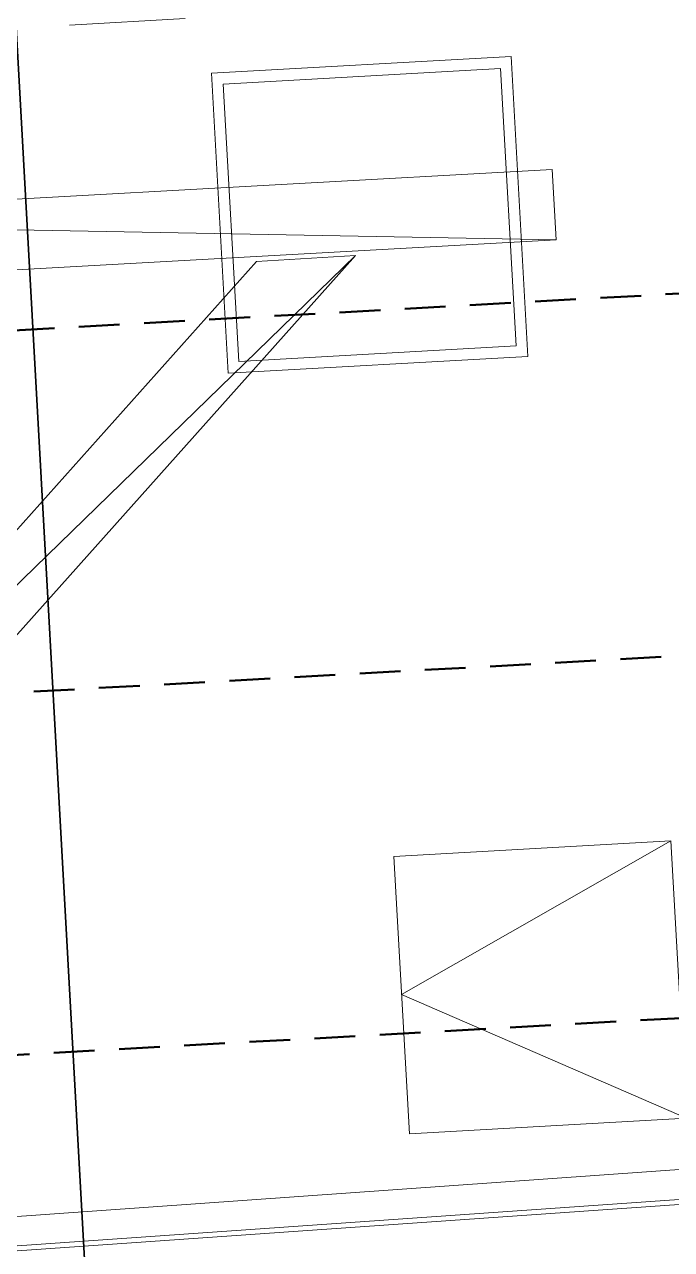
# Paper-space layout '01 Roof Support Layout' of a CAD drawing. Header units: millimetres. Extents: x 5 to 415, y 5 to 292.
# Drawn here: x 147.4 to 187.1, y 65 to 140 of the extents above; entities that cross this region are included whole.
import ezdxf

# ---------------------------------------------------------------- set-up
doc = ezdxf.new("R2010")
doc.units = ezdxf.units.MM
doc.linetypes.add('DASHED_REVIEW', pattern=[4, 2.5, -1.5])
for name, color, linetype in [('EMBEDDED_BEAMS', 7, 'Continuous'), ('EXISTING', 7, 'Continuous'), ('ROOF_MEMBERS', 7, 'Continuous')]:
    doc.layers.add(name, color=color, linetype=linetype)

# ---------------------------------------------------------------- blocks, each defined once
blk = doc.blocks.new('SHEET_01')
at = {"layer": 'EMBEDDED_BEAMS', "color": 7, "linetype": 'DASHED_REVIEW', "lineweight": 50}
for p, q in [((86.87, 117.95), (263.75, 127.73)), ((88.1, 95.84), (264.98, 105.62)), ((89.33, 73.73), (266.21, 83.51))]:
    blk.add_line(p, q, dxfattribs=at)
at = {"layer": 'EXISTING', "color": 254, "linetype": 'Continuous', "lineweight": 13}
for p, q in [((157.28, 140.36), (150.2, 139.94)), ((158.9, 137), (177.26, 138.02)), ((177.26, 138.02), (178.28, 119.66)), ((159.62, 136.34), (176.6, 137.3)), ((176.6, 137.3), (177.56, 120.32)), ((159.92, 118.64), (158.9, 137)), ((160.58, 119.36), (159.62, 136.34)), ((179.78, 131.12), (121.4, 127.88)), ((121.4, 127.88), (179.78, 131.12)), ((180.02, 126.8), (179.78, 131.12)), ((179.78, 131.12), (180.02, 126.8)), ((121.4, 127.88), (180.02, 126.8)), ((180.02, 126.8), (121.64, 123.56)), ((123.86, 83.24), (167.72, 125.84)), ((161.66, 125.48), (123.86, 83.24)), ((123.86, 83.24), (161.66, 125.48)), ((167.72, 125.84), (124.22, 77.18)), ((167.72, 125.84), (161.66, 125.48)), ((161.66, 125.48), (167.72, 125.84)), ((177.56, 120.32), (160.58, 119.36)), ((178.28, 119.66), (159.92, 118.64)), ((170.06, 89.06), (187.04, 90.02)), ((170.54, 80.6), (187.04, 90.02)), ((187.04, 90.02), (188, 73.04)), ((171.02, 72.08), (170.06, 89.06)), ((188, 73.04), (170.54, 80.6)), ((255.2, 74.72), (90.08, 62.96)), ((84.68, 60.56), (262.88, 73.04)), ((259.7, 73.1), (87.8, 61.1)), ((188, 73.04), (171.02, 72.08))]:
    blk.add_line(p, q, dxfattribs=at)
at = {"layer": 'ROOF_MEMBERS', "color": 7, "linetype": 'Continuous', "lineweight": 35}
blk.add_line((151.646, 54.998), (141.806, 231.878), dxfattribs=at)

psp = doc.layouts.new('01 Roof Support Layout')

# ---------------------------------------------------------------- block references
psp.add_blockref('SHEET_01', (0, 0))

doc.saveas('drawing.dxf')
